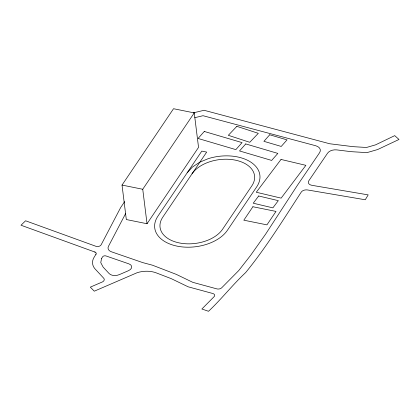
<?xml version="1.0" encoding="UTF-8"?>
<svg xmlns="http://www.w3.org/2000/svg" width="420" height="420" viewBox="0 0 420 420"><rect width="100%" height="100%" fill="white"/><g stroke="black" fill="none" stroke-linecap="round" stroke-linejoin="round"><path stroke-width="0.63" d="M125.69 213.428L108.449 246.351A7.959 4.93 -7.1 0 0 111.52 251.827L142.847 262.637L152.46 265.199L176.284 274.37L192.785 282.334L216.878 288.887A3.68 2.284 -7.1 0 0 221.702 287.789L238.754 270.554L250.567 255.407L265.545 234.255L297.329 185.425L319.562 152.728A9.114 5.649 -7.1 0 0 315.646 145.724L203.018 115.71L194.77 117.695M96.064 254.042L93.718 257.948A23.006 14.259 -7.1 0 0 92.547 263.083L92.668 264.096A23.006 14.259 -7.1 0 0 95.749 269.651L103.709 278.213A4.583 2.84 -7.1 0 1 102.711 281.794L90.321 287.138L94.274 291.191L137.251 272.659A20.249 12.553 -7.1 0 1 156.245 272.874L171.234 278.644L188.113 286.792L212.825 293.512A3.68 2.284 -7.1 0 1 213.953 296.819L201.873 308.999L208.52 311.283C221.571 299.003 232.559 284.828 245.653 272.58C266.317 247.265 283.453 219.377 301.287 192.061A4.877 3.024 -7.1 0 1 307.524 189.956L365.258 199.768L368.188 194.885L311.892 185.315A5.702 3.533 -7.1 0 1 308.794 180.794L327.579 153.169A7.592 4.704 -7.1 0 1 336.777 149.898L351.094 151.667L366.959 152.628L377.632 149.541L399 139.466L394.711 135.639L375.554 144.853L366.492 147.472L353.168 146.669L329.742 143.771L204.067 110.282L193.379 112.854M95.886 254.336L96.138 253.874A2.982 1.848 -7.1 0 0 95.308 252.215L94.71 251.974M122.026 185.073L173.534 108.717L194.25 112.901L198.544 147.373L147.037 223.734L126.32 219.544L122.026 185.073L142.742 189.263L194.25 112.901M124.714 201.569L120.661 207.538L101.126 244.834A3.449 2.137 -7.1 0 1 95.907 246.293L25.599 220.784L21 225.23L95.104 252.121M187.168 172.809L192.355 167.113L199.558 162.283L208.289 158.65A38.236 23.699 -7.1 0 1 249.533 161.338A38.236 23.699 -7.1 0 1 256.699 186.863L227.43 230.255A38.236 23.699 -7.1 0 1 177.198 246.162A38.236 23.699 -7.1 0 1 157.899 216.2L201.805 151.111L206.677 152.098L162.771 217.187A32.87 20.375 -7.1 0 0 179.366 242.944A32.87 20.375 -7.1 0 0 222.558 229.268L251.827 185.876A32.87 20.375 -7.1 0 0 235.237 160.12A32.87 20.375 -7.1 0 0 192.04 173.796M142.742 189.263L147.037 223.734M101.535 258.594L100.758 262.631L103.142 267.115L109.169 273.599A7.418 4.599 -7.1 0 0 119.301 274.638L128.525 270.664A6.384 3.959 -7.1 0 0 128.94 263.875L105.966 255.943A2.289 1.418 -7.1 0 0 102.575 256.861L101.535 258.594M252.893 206.745L243.826 220.19L266.942 224.863L276.014 211.417L252.893 206.745M281.017 159.442L256.279 192.245L281.143 198.135L305.881 165.333L281.017 159.442M258.673 195.988L253.234 203.207L272.874 207.858L278.318 200.645L258.673 195.988M204.278 131.455L198.072 138.469L235.856 149.62L242.062 142.606L204.278 131.455M245.737 143.929L239.531 150.943L271.645 160.424L277.851 153.41L245.737 143.929M269.719 134.773L263.912 141.33L281.227 146.438L287.028 139.881L269.719 134.773M236.854 126.341L228.317 135.314L249.764 142.291L258.3 133.319L236.854 126.341"/></g></svg>
